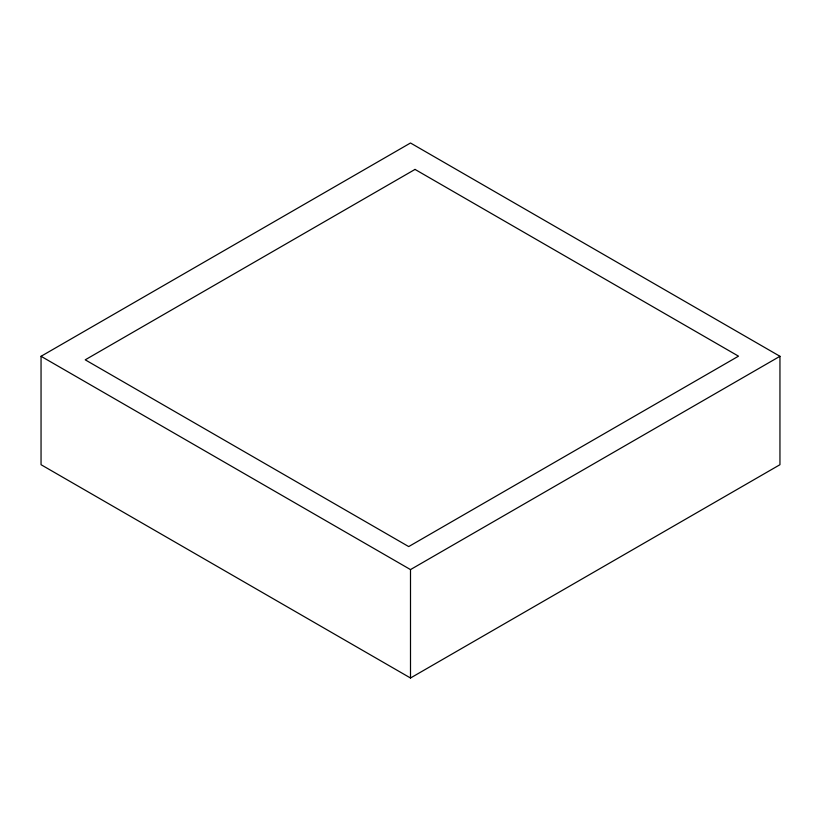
<?xml version="1.0" encoding="UTF-8"?>
<svg xmlns="http://www.w3.org/2000/svg" width="821" height="821" viewBox="0 0 821 821"><rect width="100%" height="100%" fill="white"/><g stroke="black" fill="none" stroke-linecap="round" stroke-linejoin="round"><path stroke-width="1.23" d="M41.05 356.293L410.5 142.998L779.95 356.293L779.95 464.707L410.5 678.002L41.05 464.707L41.05 356.293L410.5 569.589L779.95 356.293M410.5 569.589L410.5 678.002M415.026 169.413L85.22 359.824L408.704 546.581L738.5 356.17L415.026 169.413"/></g></svg>
